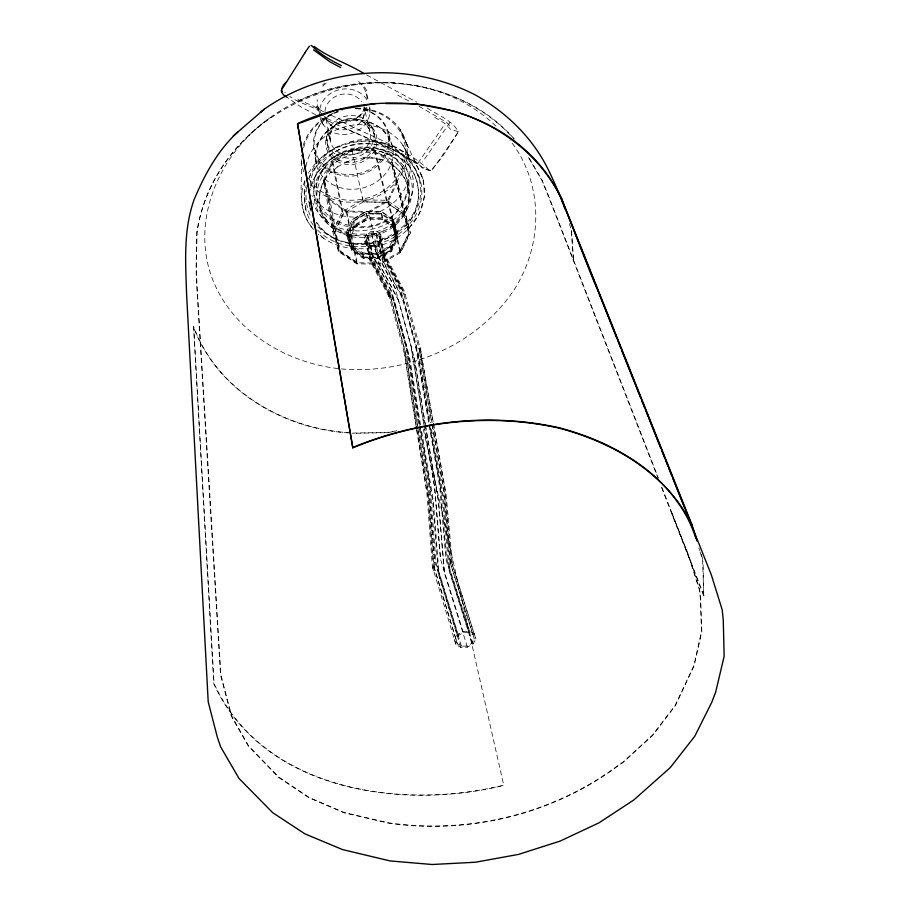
<?xml version="1.0" encoding="UTF-8"?>
<svg xmlns="http://www.w3.org/2000/svg" width="910" height="910" viewBox="0 0 910 910"><rect width="100%" height="100%" fill="white"/><g stroke="black" fill="none" stroke-linecap="round" stroke-linejoin="round"><path stroke-width="0.68" stroke-dasharray="4.55 3.41" d="M301.472 161.275C302.37 183.627 296.444 209.687 312.585 228.057M306.488 187.323C305.066 197.8 306.488 208.606 311.55 217.968M310.139 185.731C310.981 167.952 324.29 152.96 339.908 145.68M304.884 181.352L304.224 193.568L306.147 210.938M328.191 161.752C282.18 217.433 379.584 255.096 404.438 199.21C415.87 175.198 394.53 147.909 369.414 147.124C342.592 144.724 315.747 164.812 309.775 190.873M407.998 201.212C411.297 185.515 402.095 169.362 387.899 162.537M316.68 183.513L316.384 186.038L318.625 178.121L322.572 170.636L321.401 172.218L327.168 165.176M369.972 112.499L369.54 106.334M329.966 136.352L330.535 141.778L325.621 117.14L328.021 122.156L332.059 126.171M326.485 136.42L327.873 147.386M427.404 108.21C437.994 115.217 451.951 119.949 458.253 131.666C450.211 144.952 441.532 159.705 430.566 170.602L423.252 168.839L417.872 163.174L390.868 148.159L343.15 127.309M310.594 187.596C319.512 153.767 362.988 138.297 393.188 153.551C421.762 166.041 427.313 207.127 403.767 227.25M389.889 227.204C432.421 197.299 400.002 140.936 352.602 154.45C333.083 159.352 315.793 177.029 316.794 198.027C319.08 219.253 344.298 229.229 363.352 227.557C410.524 226.328 429.736 159.409 378.719 145.27C357.459 139.412 332.901 147.568 320.365 165.95C308.149 183.342 314.098 207.514 328.101 221.926C317.397 210.142 316.873 191.623 325.803 178.679M405.655 208.663L406.702 205.922C394.519 233.279 355.935 242.913 331.945 225.293M449.881 122.543L422.615 161.866M309.207 177.632C323.903 129.527 409.295 126.035 413.379 182.171C414.141 233.119 332.013 250.512 312.847 203.078M357.414 263.798L339.805 251.911L333.947 231.629L324.449 180.669L332.923 161.991L352.125 150.662L374.567 151.185L391.448 163.277L396.362 182.125L387.626 200.473L368.709 211.45L380.414 264.139L356.743 263.82L338.577 251.547L332.855 231.766L323.346 180.646L332.07 161.388L351.863 149.706L375 150.252L392.403 162.719L409.818 230.878L410.33 232.994L400.821 252.445L380.357 264.116M332.855 231.766L342.046 211.928L362.806 199.836L387 200.302L405.143 213.054L410.33 232.994M334.266 232.744L343.184 213.531L363.34 201.906L386.375 202.338L403.642 214.464L408.59 233.449L399.547 251.968L380.107 263.115L357.141 262.774L339.498 250.853L329.829 199.381L324.449 180.669M343.582 213.406L334.823 232.277L340.272 251.114L357.562 262.797M347.279 233.449L353.171 220.857L366.366 213.19L381.745 213.475L393.325 221.551L396.965 234.985L397.784 238.682L391.732 251.16L378.617 258.679L363.386 258.463L351.749 250.569L347.279 233.449L351.749 250.569M392.381 221.801L396.68 238.431L390.879 250.375L378.333 257.575L363.738 257.371L352.602 249.806L349.156 237.681L348.257 233.199L353.91 221.13L366.548 213.793L381.279 214.055L392.381 221.801L395.804 234.962M348.143 237.897L354.07 225.27L367.333 217.581L382.78 217.854L394.405 225.953L394.257 225.043M349.156 237.681L354.832 225.589L353.91 221.13M366.548 234.143L364.478 238.5L365.695 242.902L369.733 245.666L375.045 245.745L379.618 243.118L381.7 238.773L380.505 234.37L376.467 231.584M369.05 256.825L388.524 294.089L389.639 298.105L370.188 260.851L366.241 243.584L365.524 240.035L367.424 236.043L371.633 233.608L376.524 233.688L380.221 236.247L385.192 257.189L405.132 294.533M417.36 425.163L406.201 355.048L390.686 297.513L371.189 260.26L370.233 256.836L366.593 239.876L368.22 236.441L371.837 234.359L376.046 234.427L379.231 236.623L384.02 257.166L403.926 294.533M323.346 180.646L328.885 199.927L346.312 211.95L368.959 212.36L388.445 201.053L397.454 182.148M366.593 239.876L367.549 243.357L370.745 245.529L374.931 245.598L378.537 243.527L380.187 240.092M381.324 240.286L379.413 244.278L383.212 261.147L403.062 298.457L419.021 355.89L430.328 422.854M417.872 163.174L445.229 123.646L434.07 116.901M348.257 233.199L351.692 245.302L362.794 252.855L377.332 253.071L389.844 245.882L395.611 233.961M346.244 232.425L349.963 245.472L362.464 253.947L377.616 254.174L390.674 246.678L397.283 233.256L393.802 220.14L381.847 211.791L365.968 211.495L352.329 219.412L346.039 232.971L349.804 246.178L361.918 254.413L377.775 254.641L391.425 246.803L397.727 233.802L394.212 220.527L382.098 212.064L366.013 211.78L352.204 219.788M399.547 251.968L409.182 232.835L396.362 182.125M400.138 252.775L409.341 233.938L391.448 163.277M474.474 634.122L469.571 631.267L462.985 631.494L457.241 634.748L454.568 639.741L455.944 644.576L460.847 647.397L467.399 647.158L473.109 643.939L475.816 638.968L451.326 561.459L444.751 488.807L420.09 347.734L433.296 422.604M457.298 643.814L456.126 639.684L458.412 635.419L463.304 632.643L468.923 632.439L473.109 634.884L474.269 639.013L471.96 643.268L467.08 646.02L461.495 646.236L457.298 643.814L433.831 566.361L428.36 493.811L405.234 351.544L389.742 294.101L370.233 256.836M363.124 117.97L364.535 112.612L364.08 107.084L369.926 131.495L367.651 126.513M457.571 133.235L436.368 164.084L432.113 169.738L430.51 169.851M365.354 107.801L361.236 113.989L355.48 119.108L361.236 113.989A25.275 22.602 -12.4 0 1 340.306 122.725L332.594 121.178L325.45 117.663L326.019 118.084L324.301 116.378M366.935 107.13L356.31 121.041M421.023 166.405L423.457 168.168L424.287 167.087M409.079 228.046L419.533 213.213L424.424 196.742L423.389 179.964L399.956 129.163M322.549 84.994L324.54 83.174M270.77 117.276C221.403 151.447 191.032 216.182 210.983 275.127C230.776 331.354 288.584 365.501 346.244 369.301C407.361 372.975 470.22 347.358 507.939 298.446C542.997 252.821 546.318 186.209 509.941 140.288M334.334 159.159C284.58 193.625 334.652 255.38 382.917 232.846C428.144 213.293 410.831 153.028 362.567 157.896M337.712 166.689L330.683 172.616L331.115 172.206C314.473 186.914 314.78 215.863 333.549 228.66M333.742 126.308L333.879 126.217C321.025 134.054 312.79 149.445 316.703 164.471L314.473 152.209M354.832 225.589L367.515 218.229L382.302 218.491L393.438 226.237L393.257 225.623M355.287 226.601L367.788 219.356M375.216 246.69L380.175 243.925L382.405 239.273L381.131 234.564L376.808 231.584L371.098 231.481L366.195 234.314L363.977 238.989L365.285 243.687L369.608 246.644L375.295 246.735L376.012 250.273M391.061 246.098L377.582 253.833L361.93 253.606M331.399 159.136C354.627 143.006 390.049 144.155 409.102 166.314M333.993 159.341C354.206 145.088 386.488 145.748 403.596 165.768C422.695 187.676 407.908 222.313 382.393 231.356M337.405 166.996L345.379 162.367L353.774 159.387M396.157 233.369C381.028 243.266 361.941 246.655 344.378 242.242M299.925 100.305C369.824 68.057 461.893 80.057 514.025 139.139M345.209 162.583C356.254 157.749 368.789 156.6 380.471 159.671L379.982 159.512M383.417 230.947C369.005 237.385 351.977 237.521 337.564 231.015M193.614 326.599L214.077 683.592C263.001 790.324 400.775 810.56 503.742 785.171L503.776 785.398C400.673 810.81 262.762 790.54 213.748 683.706L193.614 326.599C217.069 390.162 283.01 428.428 348.575 432.705M661.581 487.464L703.783 596.027L703.009 561.242M396.714 430.805L387.159 432.477L352.75 433.092M392.631 431.727L387.171 432.682L352.716 433.296M364.944 235.736L374.397 234.12M349.508 142.153C387.99 128.822 434.866 169.192 416.712 209.016C400.775 246.701 344.742 256.654 317.306 226.021M329.829 199.381L346.733 211.052L368.709 211.45M382.348 219.606L367.765 219.196L355.514 226.294L349.69 238.5L353.08 250.443L364.057 257.894L378.423 258.099L390.799 251.001L396.498 239.239L393.313 227.238L382.052 219.446M363.295 201.827L386.739 202.27L404.313 214.612M371.314 149.638L380.3 151.356L388.911 154.666L387.319 153.801L394.565 158.386L400.571 164.175L405.052 170.932L403.676 168.691M348.53 432.91C282.885 428.633 216.853 390.322 193.364 326.679M357.038 235.713C344.981 234.712 333.811 228.831 325.86 219.754M369.426 122.145L379.493 127.332L387.25 135.226L391.721 144.963L388.615 132.905M430.566 170.602L423.457 168.168M320.627 117.697L390.288 148.341L418.043 163.902M331.274 115.354L342.854 120.632M342.376 121.997C371.849 136.819 404.882 147.443 429.247 170.261M323.573 111.714L312.05 105.514L294.931 98.291M323.585 238.318L318.409 233.563M397.67 95.175L408.943 101.033M366.673 75.007L416.632 102.091M320.536 111.896C310.936 105.332 299.015 103.41 289.733 96.312M418.953 106.231L446.742 122.429L451.735 127.855M335.449 238.955L326.895 233.847L319.694 227.329L316.543 222.905M315.906 114.853L300.63 106.743L286.957 97.211M365.524 240.035L366.639 244.073L370.347 246.61L373.953 263.411L393.495 300.675L409.09 358.233L419.976 425.766M458.253 131.666L450.473 129.288L448.448 126.865M358.676 81.559L364.535 86.814L368.049 93.036M323.448 115.525L320.877 112.965L317.817 106.572L317.124 99.52M514.23 138.957C470.106 88.634 395.804 72.356 332.321 88.27C265.083 106.026 207.196 162.424 196.799 232.516L196.06 269.701L196.833 287.185L220.527 674.947L231.311 716.124L248.271 746.041L278.562 777.356L308.831 797.717L344.139 812.846L388.013 823.072C468.639 834.959 553.667 814.325 618.914 765.23L623.486 762.136L652.618 735.473L675.413 705.648L694.159 665.79L701.815 631.699L700.666 597.574L699.585 589.35L689.052 556.306L670.704 509.759M496.03 126.092C397.545 33.067 216 99.281 197.072 232.55L196.332 269.678L197.106 287.162L220.891 674.879L231.629 715.942L248.555 745.825L278.767 777.049L309.002 797.387L344.253 812.505L388.047 822.708C468.582 834.584 553.542 813.972 618.72 764.923L623.259 761.852L652.345 735.223L675.118 705.432L693.807 665.688L701.451 631.642L700.29 597.563L699.221 589.407L688.699 556.431L670.374 509.896M370.7 124.886L374.636 135.192M316.578 222.176C348.246 269.952 439.951 230.446 414.05 173.764L414.38 174.31M323.277 124.704L320.036 118.061M529.461 158.579L542.064 180.066L548.65 196.139L658.339 478M528.505 157.544L541.814 180.191L548.389 196.253L658.021 478.137M316.054 106.186L319.763 112.453M380.221 236.247L384.088 253.151L404.04 290.506L421.205 351.851M379.231 236.623L383.076 253.742L403.005 291.12L419.942 351.84L431.966 422.593M402.152 297.866L382.325 260.522L378.537 243.527M395.315 288.777L375.591 251.444L371.837 234.359M378.662 262.535L398.352 299.834L414.403 358.324L425.277 424.208M398.614 300.812L378.924 263.513L374.931 245.598M402.891 145.179L413.447 165.222L420.488 181.295M284.932 92.126L285.251 92.763M363.693 87.326L366.662 93.787L368.732 102.227M414.198 159.694L416.393 164.505M421.08 174.891L423.389 179.964M402.049 133.827L408.237 147.5L406.031 142.586M661.911 487.407L704.124 595.97M396.692 234.245L396.965 234.985M569.387 223.746L571.127 229.104M451.326 561.459L475.816 638.968M431.92 424.344L443.534 489.466L450.04 562.164L473.109 634.884M450.04 562.164L474.269 639.013M469.571 631.267L446.651 558.66L440.326 486.042L429.6 425.152M473.109 643.939L450.04 570.729L443.625 498.054L430.566 424.253M698.834 547.9L699.676 550.573M700.097 551.915L702.611 559.934L703.783 596.027M468.923 632.439L446.048 559.786L439.757 487.112L415.597 346.096M471.96 643.268L448.937 570.058L442.578 497.395L430.282 427.802M701.28 554.497L702.964 559.855M381.745 213.475L382.78 217.854M463.304 632.643L440.372 558.751L434.434 486.156L424.674 429.372M467.399 647.158L444.285 572.549L438.245 499.943L425.471 426.005M458.412 635.419L436.015 562.38L430.373 489.796L419.84 427.29M461.495 646.236L438.95 572.64L433.228 500.068L420.727 426.142M457.241 634.748L434.9 561.709L429.315 489.136L418.827 426.653M460.847 647.397L438.347 573.755L432.659 501.137L420.192 427.143M433.831 566.361L456.126 639.684M390.674 246.678L391.732 251.16M403.972 351.544L426.949 493.811L432.341 566.384L455.944 644.576M396.487 237.794L396.68 238.431M432.341 566.384L433.661 570.991L428.235 498.396L416.655 428.599M350.02 237.976L353.342 249.693L364.114 257.007L378.207 257.2L390.345 250.239L395.941 238.704L392.813 226.931M389.742 294.101L390.686 297.513M383.076 253.742L384.02 257.166M384.088 253.151L385.192 257.189M419.942 351.84L418.998 348.325L431.67 422.957M388.524 294.089L405.109 355.651L416.427 427.2M390.879 250.375L389.844 245.882M382.302 218.491L381.279 214.055M393.325 221.551L397.784 238.682M403.642 211.518L404.142 213.463M354.07 225.27L353.171 220.857M392.403 162.719L405.143 213.054M363.386 258.463L362.464 253.947M399.956 251.729L387.626 200.473M386.522 201.087L374.567 151.185M351.692 245.302L352.602 249.806M388.445 201.053L400.821 252.445M375 150.252L387 200.302M362.794 252.855L363.738 257.371M376.524 233.688L380.323 250.569L400.184 287.924L416.109 345.129L429.361 423.764M423.252 429.065L503.776 785.398M377.616 254.174L378.617 258.679M378.333 257.575L377.332 253.071M367.128 216.66L367.333 217.581M366.366 213.19L366.775 214.828M376.046 234.427L379.857 251.547L399.706 288.914L418.088 355.298L429.588 423.616M371.633 233.608L375.318 250.455L395.054 287.787L411.036 345.993L424.003 424.856M366.514 213.85L367.515 218.229M362.339 197.72L362.806 199.836M370.745 245.529L374.408 262.433L393.985 299.697L409.602 357.277L420.511 424.765M368.22 236.441L371.917 253.469L391.505 290.768L407.077 348.086L419.601 425.903M367.549 243.357L371.189 260.26M351.863 149.706L363.033 200.632M370.188 260.851L366.639 244.073M367.424 236.043L371.018 252.843L390.595 290.142L406.133 347.483L418.6 425.266M356.743 263.82L346.312 211.95M342.046 211.928L332.07 161.388M346.733 211.052L357.141 262.774M332.923 161.991L342.877 212.383M338.577 251.547L328.885 199.927M317.817 106.572L318.944 112.385M433.535 423.992L446.002 493.402L452.623 566.065M432.455 425.368L444.603 493.402L451.132 566.088M308.968 201.042L309.434 203.681M309.662 204.989L310.572 210.255M308.899 201.69L309.821 206.98M310.048 208.299L310.515 210.938M424.242 426.244L434.73 487.237L440.69 559.866M423.719 423.832L410.774 345.026M417.804 427.973L429.452 497.736L434.946 570.274M425.516 425.607L438.529 501L444.592 573.653M414.141 357.368L425.232 424.606M366.662 93.787L367.23 100.839M571.503 230.423L573.596 261.045L571.23 230.492M369.722 106.8A25.446 22.659 -12.4 0 1 349.94 133.736A25.446 22.659 -12.4 0 1 320.195 118.289M319.854 116.912A25.446 22.659 -12.4 0 1 337.633 90.135A25.446 22.659 -12.4 0 1 368.197 102.068M364.148 106.925A19.986 17.802 -12.4 0 1 349.474 129.049A19.986 17.802 -12.4 0 1 325.496 117.037M324.961 111.475A19.986 17.802 -12.4 0 1 340.113 94.697A19.986 17.802 -12.4 0 1 361.793 101.852M308.445 173.184A61.834 53.406 -12.4 0 1 397.249 148.523A61.834 53.406 -12.4 0 1 409.909 227.181A61.834 53.406 -12.4 0 1 318.261 234.2M313.529 229.491A61.834 53.406 -12.4 0 1 304.918 180.555M308.558 179.02A59.082 51.028 -12.4 0 1 394.075 149.934A59.082 51.028 -12.4 0 1 406.827 227.09A59.082 51.028 -12.4 0 1 316.885 229.4M313.381 225.248A59.082 51.028 -12.4 0 1 306.158 185.572M322.891 86.188A25.275 22.602 -12.4 0 1 327.782 81.957M355.912 108.256A38.322 33.761 -12.4 0 1 385.305 156.122A38.322 33.761 -12.4 0 1 323.164 166.257A38.322 33.761 -12.4 0 1 337.428 111.27M355.992 108.21A53.258 46.683 -12.4 0 1 400.286 176.267A53.258 46.683 -12.4 0 1 309.514 182.478M303.803 171.865A53.258 46.683 -12.4 0 1 301.426 154.78M303.178 145.384A53.258 46.683 -12.4 0 1 331.354 114.034M355.787 108.802A51.802 45.42 -12.4 0 1 405.177 145.737A51.802 45.42 -12.4 0 1 369.778 197.265A51.802 45.42 -12.4 0 1 308.41 177.78M303.735 147.556A51.802 45.42 -12.4 0 1 342.16 110.701M355.651 108.426A37.367 32.919 -12.4 0 1 384.327 155.121A37.367 32.919 -12.4 0 1 323.721 164.994A37.367 32.919 -12.4 0 1 337.633 111.373M305.953 166.541A52.666 45.898 -12.4 0 1 380.778 128.242A52.666 45.898 -12.4 0 1 395.679 200.735A52.666 45.898 -12.4 0 1 311.914 195.559M338.622 152.141A20.441 18.041 -12.4 0 0 370.507 137.296A20.441 18.041 -12.4 0 0 341.591 120.7A20.441 18.041 -12.4 0 0 338.622 152.141M331.672 184.002A39.187 34.352 -12.4 0 0 392.995 155.985A39.187 34.352 -12.4 0 0 337.883 124.124A39.187 34.352 -12.4 0 0 331.672 184.002M336.62 154.893A23.967 21.158 -12.4 0 0 374.021 137.535A23.967 21.158 -12.4 0 0 340.158 118.038A23.967 21.158 -12.4 0 0 336.62 154.893M336.62 161.115A25.798 22.739 -12.4 0 0 376.911 142.472A25.798 22.739 -12.4 0 0 340.476 121.508A25.798 22.739 -12.4 0 0 336.62 161.115M337.439 159.33A24.172 21.305 -12.4 0 0 375.17 141.846A24.172 21.305 -12.4 0 0 341.022 122.213A24.172 21.305 -12.4 0 0 337.439 159.33"/><path stroke-width="1.36" d="M286.957 97.211C279.575 93.946 280.542 87.007 286.093 82.184M282.327 88.645L305.066 52.666M304.714 52.939L309.4 46.205M238.056 131.779C217.922 150.105 204.795 174.379 194.274 199.199C183.126 230.014 185.583 262.819 186.63 294.942L208.208 701.872L217.342 737.202L220.652 746.86L238.955 778.38L272.704 812.698L304.964 833.89L342.513 849.576L390.072 860.928L432.17 864.5L475.429 862.236L518.518 854.399L560.105 841.102L598.962 822.845L633.747 800.015L670.34 767.517L694.796 736.179L711.688 702.486L715.624 692.328L724.144 656.269L723.268 620.108L722.21 609.814L711.267 574.665L689.086 519.075M260.954 112.055L264.446 109.029C325.518 66.271 409.079 60.913 475.316 94.947C506.244 112.18 532.509 137.637 548.241 169.556C566.953 208.265 580.239 249.386 597.153 288.88M233.233 135.954L264.446 109.029M695.911 538.538C677.006 478.41 616.411 443.136 558.547 427.984C489.876 412.799 417.588 421.102 352.807 447.822L297.479 123.646C387.887 81.809 514.73 102.193 561.39 198.187L692.055 525.024L697.083 541.097M352.807 447.822L297.581 123.885L335.756 110.224L375.887 103.467M352.682 447.538C417.553 420.784 489.944 412.48 558.706 427.689C613.875 442.01 665.87 472.563 692.055 525.024M385.59 103.547L416.098 103.797L454.568 111.247M311.061 45.5L311.686 45.693C320.161 54.168 330.66 60.356 341.375 65.554M314.143 46.364C329.215 58.035 348.029 63.507 364.159 73.699M455.864 111.771C500.58 125.5 540.665 155.61 561.14 198.312L691.714 525.161M340.681 67.556L330.046 61.903L313.586 49.925M281.326 90.272L281.702 91.353M598.2 291.507L617.116 338.861M618.163 341.5L620.791 348.075M621.837 350.703L640.754 398.057M641.8 400.696L644.428 407.271M645.486 409.898L648.113 416.473M649.16 419.112L660.717 448.05M661.763 450.677L664.391 457.252M665.449 459.88L668.065 466.466M669.123 469.094L671.751 475.668M672.797 478.296L684.354 507.245M685.935 511.192L688.028 516.448M561.14 198.312L562.437 202.327M561.39 198.187L564.871 208.925M281.383 90.852L281.554 91.785"/></g></svg>
